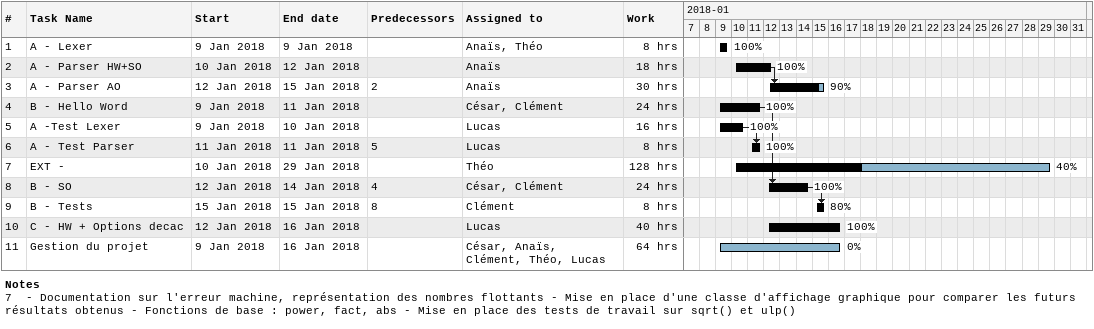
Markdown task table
| ID | Task | Start | Finish | Predecessors | Resources | % complete | Work (h) |
|---|---|---|---|---|---|---|---|
| 1 | A - Lexer | 2018-01-09 | 2018-01-09 |  | Anaïs, Théo | 100 | 8 |
| 2 | A - Parser HW+SO | 2018-01-10 | 2018-01-12 |  | Anaïs | 100 | 18 |
| 3 | A - Parser AO | 2018-01-12 | 2018-01-15 | 2 | Anaïs | 90 | 30 |
| 4 | B - Hello Word | 2018-01-09 | 2018-01-11 |  | César, Clément | 100 | 24 |
| 5 | A -Test Lexer | 2018-01-09 | 2018-01-10 |  | Lucas | 100 | 16 |
| 6 | A - Test Parser | 2018-01-11 | 2018-01-11 | 5 | Lucas | 100 | 8 |
| 7 | EXT - | 2018-01-10 | 2018-01-29 |  | Théo | 40 | 128 |
| 8 | B - SO | 2018-01-12 | 2018-01-14 | 4 | César, Clément | 100 | 24 |
| 9 | B - Tests | 2018-01-15 | 2018-01-15 | 8 | Clément | 80 | 8 |
| 10 | C - HW + Options decac | 2018-01-12 | 2018-01-16 |  | Lucas | 100 | 40 |
| 11 | Gestion du projet | 2018-01-09 | 2018-01-16 |  | César, Anaïs, Clément, Théo, Lucas | 0 | 64 |

Notes
- 7: - Documentation sur l'erreur machine, représentation des nombres flottants - Mise en place d'une classe d'affichage graphique pour comparer les futurs résultats obtenus - Fonctions de base : power, fact, abs - Mise en place des tests de travail sur sqrt() et ulp()
